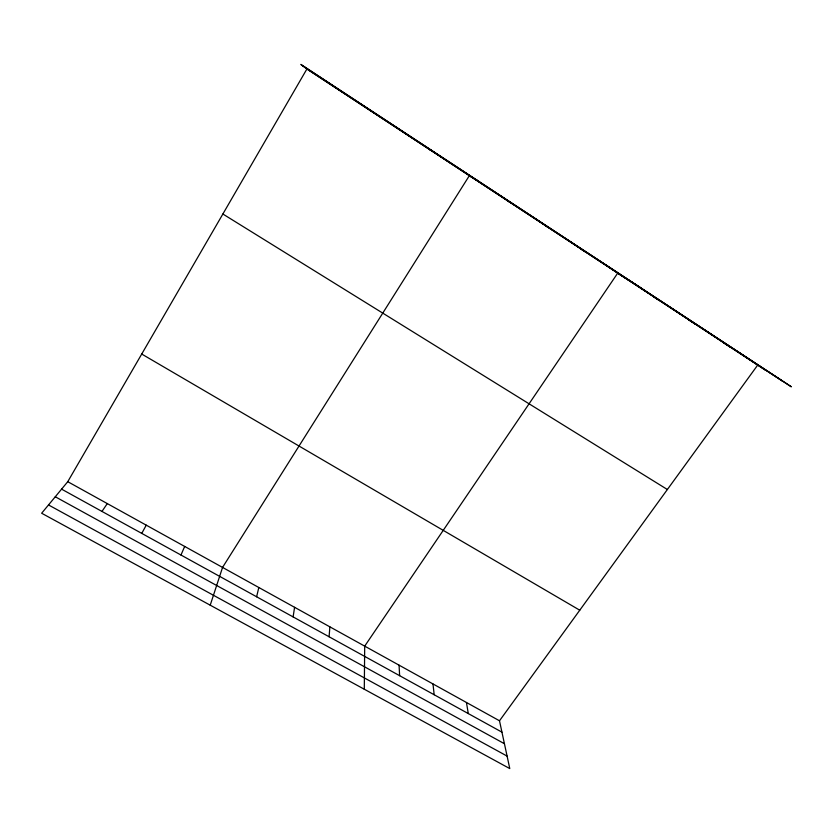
<?xml version="1.0" encoding="UTF-8"?>
<svg xmlns="http://www.w3.org/2000/svg" width="833" height="833" viewBox="0 0 833 833"><rect width="100%" height="100%" fill="white"/><g stroke="black" fill="none" stroke-linecap="round" stroke-linejoin="round"><path stroke-width="1.25" d="M364.292 689.224L364.698 646.137L617.638 273.224L639.89 287.25M329.097 636.766L329.868 626.853M293.112 616.909L294.58 607.309M256.626 596.772L258.813 587.504M210.218 605.185L222.546 567.419L469.302 175.742L478.538 181.188M180.969 555.028L184.676 546.448M141.756 533.391L146.254 525.165M757.603 365.208L499.498 720.784L509.775 768.588L41.65 513.232L67.754 481.693L306.898 69.014L300.88 64.412L791.35 386.804L306.898 69.014M101.959 511.431L107.29 503.59M429.651 149.68L430.963 150.398M48.512 504.944L507.089 756.093M55.28 496.77L504.423 743.713M61.59 489.148L501.935 732.145M67.754 481.693L499.498 720.784M141.725 354.046L579.758 610.204M507.214 200.659L510.181 202.471M544.563 225.202L548.312 227.524M222.88 214.019L667.368 489.512M581.361 249.39L585.88 252.212M653.384 296.715L659.34 300.494M688.62 319.872L695.274 324.11M723.356 342.707L730.676 347.371M302.473 65.63L782.479 381.129M305.492 67.942L765.569 370.31M466.449 702.49L468.281 713.569M432.983 683.955L434.18 694.753M399.059 665.171L399.632 675.688"/></g></svg>
